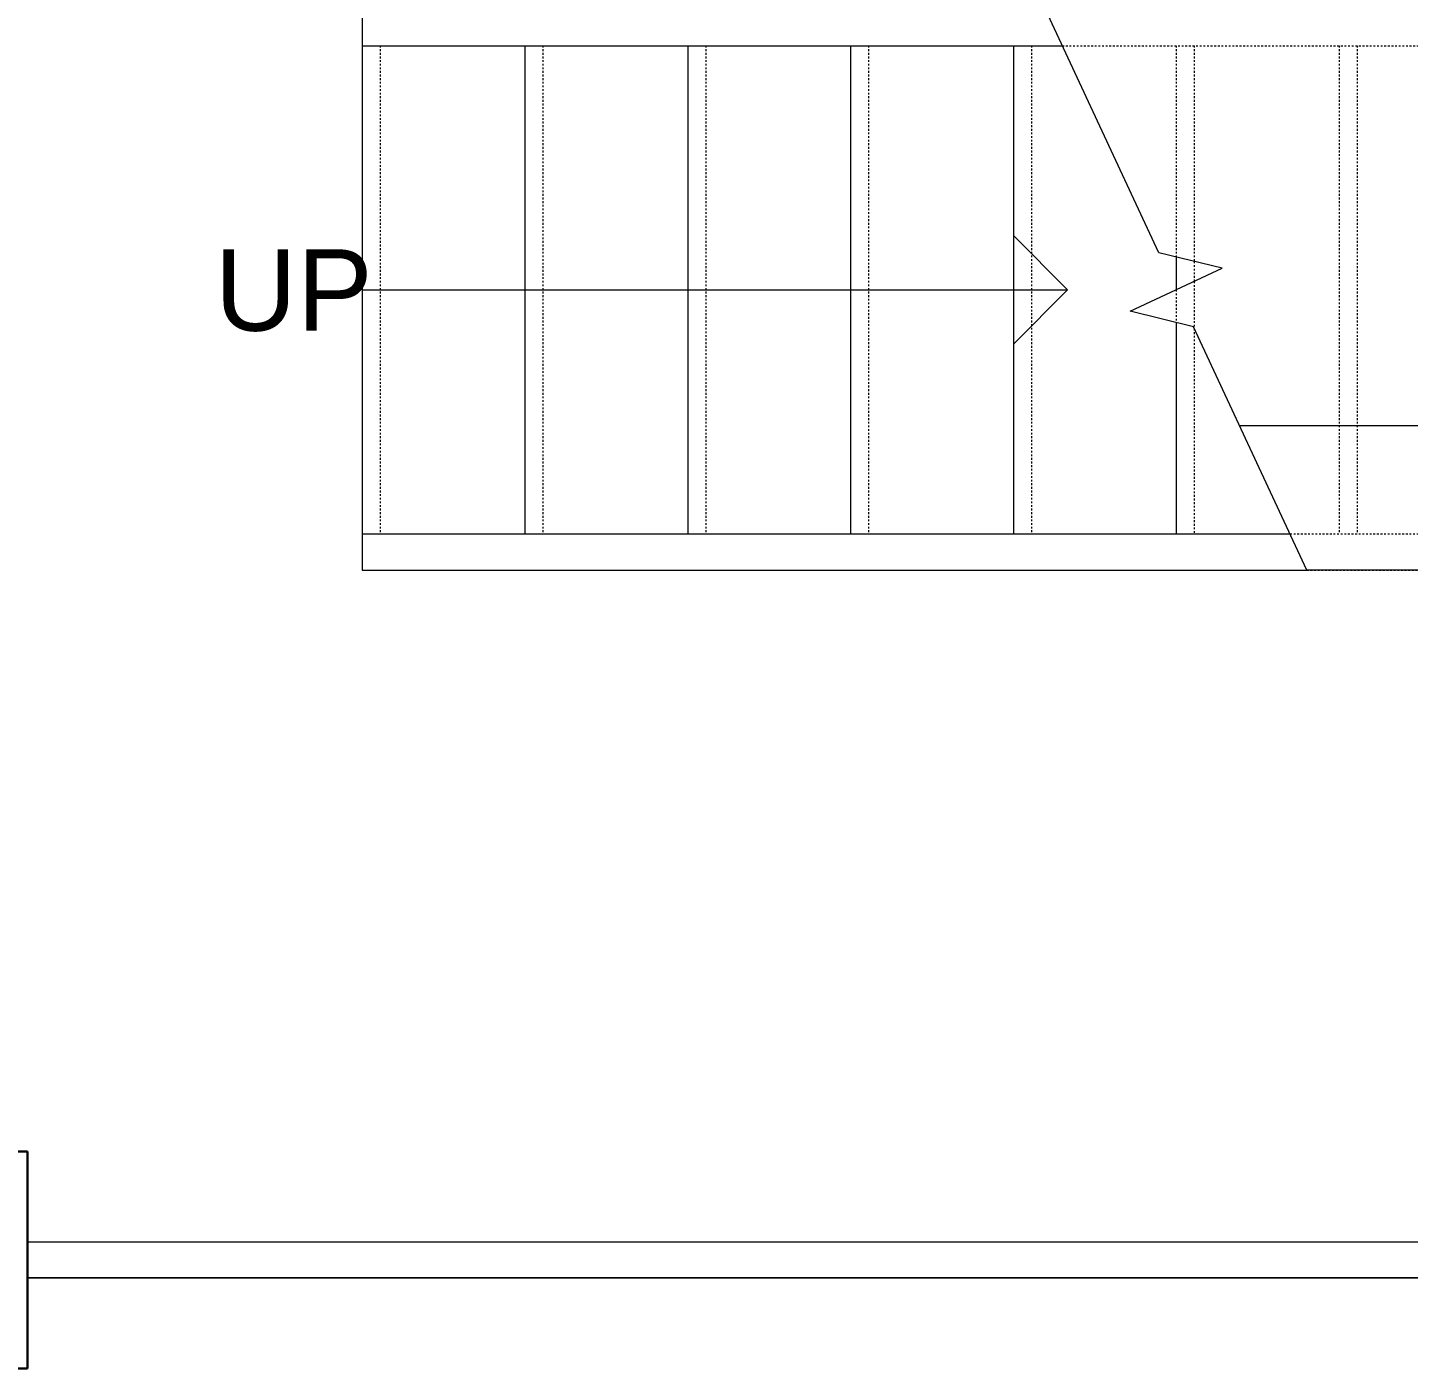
# Model space of a CAD drawing. Header units: inches. Extents: x -1176 to 1551, y -3558 to 978.
# Drawn here: x -162.7 to -86.4, y 9.3 to 83.5 of the extents above; entities that cross this region are included whole.
import ezdxf

# ---------------------------------------------------------------- set-up
doc = ezdxf.new("R2010")
doc.units = ezdxf.units.IN
doc.header["$MEASUREMENT"] = 0
doc.linetypes.add('Demolished', pattern=[0.1875, 0.125, -0.0625])
doc.linetypes.add('Overhead 1_16_', pattern=[0.101562, 0.0625, -0.039062])
for name, color, linetype, lineweight in [('A-COLS', 52, 'Continuous', 18), ('A-FLOR-HRAL', 11, 'Continuous', 18), ('A-WALL', 113, 'Continuous', 18), ('S-STRS', 31, 'Demolished', 9), ('S-STRS-ANNO', 31, 'Continuous', 9), ('S-STRS-IDEN', 31, 'Continuous', 9), ('S-STRS-MBND', 31, 'Continuous', 18)]:
    doc.layers.add(name, color=color, linetype=linetype, lineweight=lineweight)
doc.styles.add('Swis721 Lt BT', font='swissl.ttf', dxfattribs={"height": 4.5})

# ---------------------------------------------------------------- blocks, each defined once
blk = doc.blocks.new('Top Rail Type - Top Rail_Internal_-5011479-1st Floor Demo')
at = {"layer": 'A-FLOR-HRAL', "lineweight": 9}
for p, q in [((-162.702, 16.324), (-58.385, 16.324)), ((-58.385, 14.324), (-162.702, 14.324))]:
    blk.add_line(p, q, dxfattribs=at)
blk = doc.blocks.new('Top Rail Type - Top Rail_Internal_-V4-1st Floor Demo')
at = {"layer": 'A-FLOR-HRAL', "lineweight": 9}
for p, q in [((-162.702, 16.324), (-58.385, 16.324)), ((-162.702, 14.324), (-58.385, 14.324))]:
    blk.add_line(p, q, dxfattribs=at)

msp = doc.modelspace()

# ---------------------------------------------------------------- linework, layer by layer
at = {"layer": 'A-COLS', "color": 8, "lineweight": 30}
for p, q in [((-162.702, 21.324), (-174.702, 21.324)), ((-162.702, 9.324), (-162.702, 21.324)), ((-174.702, 9.324), (-162.702, 9.324))]:
    msp.add_line(p, q, dxfattribs=at)
at = {"layer": 'A-WALL', "lineweight": 9}
for p, q in [((-95.722, 61.468), (-71.269, 61.468)), ((-71.269, 53.468), (-91.992, 53.468))]:
    msp.add_line(p, q, dxfattribs=at)
at = {"layer": 'S-STRS', "linetype": 'Continuous'}
for p, q in [((-144.219, 84.468), (-144.219, 82.468)), ((-144.219, 82.468), (-135.219, 82.468)), ((-144.219, 82.468), (-144.219, 55.468)), ((-135.219, 82.468), (-126.219, 82.468)), ((-135.219, 82.468), (-135.219, 55.468)), ((-126.219, 82.468), (-117.219, 82.468)), ((-126.219, 82.468), (-126.219, 55.468)), ((-117.219, 82.468), (-108.219, 82.468)), ((-117.219, 82.468), (-117.219, 55.468)), ((-108.219, 82.468), (-105.515, 82.468)), ((-108.219, 82.468), (-108.219, 55.468)), ((-99.219, 70.776), (-99.219, 68.968)), ((-99.219, 67.16), (-99.219, 55.468)), ((-144.219, 55.468), (-144.219, 53.468)), ((-144.219, 55.468), (-135.219, 55.468)), ((-135.219, 55.468), (-126.219, 55.468)), ((-126.219, 55.468), (-117.219, 55.468)), ((-117.219, 55.468), (-108.219, 55.468)), ((-108.219, 55.468), (-99.219, 55.468)), ((-99.219, 55.468), (-92.924, 55.468)), ((-144.219, 53.468), (-91.992, 53.468))]:
    msp.add_line(p, q, dxfattribs=at)
at = {"layer": 'S-STRS', "linetype": 'Overhead 1_16_'}
for p, q in [((-143.219, 82.468), (-143.219, 55.468)), ((-134.219, 82.468), (-134.219, 55.468)), ((-125.219, 82.468), (-125.219, 55.468)), ((-116.219, 82.468), (-116.219, 55.468)), ((-107.219, 82.468), (-107.219, 55.468)), ((-98.219, 70.533), (-98.219, 69.434)), ((-98.219, 66.823), (-98.219, 55.468))]:
    msp.add_line(p, q, dxfattribs=at)
at = {"layer": 'S-STRS-ANNO'}
for p, q in [((-105.219, 68.968), (-108.219, 71.968)), ((-144.219, 68.968), (-135.219, 68.968)), ((-135.219, 68.968), (-126.219, 68.968)), ((-126.219, 68.968), (-117.219, 68.968)), ((-117.219, 68.968), (-108.219, 68.968)), ((-108.219, 68.968), (-105.219, 68.968)), ((-105.219, 68.968), (-108.219, 65.968))]:
    msp.add_line(p, q, dxfattribs=at)
at = {"layer": 'S-STRS-MBND', "lineweight": 9}
for p, q in [((-100.17, 71.007), (-106.447, 84.468)), ((-96.67, 70.156), (-100.17, 71.007)), ((-101.768, 67.779), (-96.67, 70.156)), ((-98.269, 66.928), (-101.768, 67.779)), ((-91.992, 53.468), (-98.269, 66.928))]:
    msp.add_line(p, q, dxfattribs=at)
at = {"layer": 'S-STRS-MBND', "linetype": 'Overhead 1_16_', "lineweight": 9}
for p, q in [((-105.515, 82.468), (-35.039, 82.468)), ((-99.219, 82.468), (-99.219, 70.776)), ((-98.219, 82.468), (-98.219, 70.533)), ((-90.219, 82.468), (-90.219, 55.468)), ((-89.219, 82.468), (-89.219, 55.468)), ((-99.219, 68.968), (-99.219, 67.16)), ((-98.219, 69.434), (-98.219, 66.823)), ((-92.924, 55.468), (-29.219, 55.468)), ((-91.992, 53.468), (-29.219, 53.468))]:
    msp.add_line(p, q, dxfattribs=at)

# ---------------------------------------------------------------- block references
at = {"layer": 'A-FLOR-HRAL', "lineweight": 9}
for name in ['Top Rail Type - Top Rail_Internal_-5011479-1st Floor Demo', 'Top Rail Type - Top Rail_Internal_-V4-1st Floor Demo']:
    msp.add_blockref(name, (0, 0), dxfattribs=at)

# ---------------------------------------------------------------- texts
at = {"layer": 'S-STRS-IDEN', "insert": (-152.36, 71.206), "char_height": 4.5, "width": 9.7692, "attachment_point": 1, "line_spacing_factor": 1.005062, "style": 'Swis721 Lt BT'}
msp.add_mtext('UP', dxfattribs=at)

doc.saveas('drawing.dxf')
